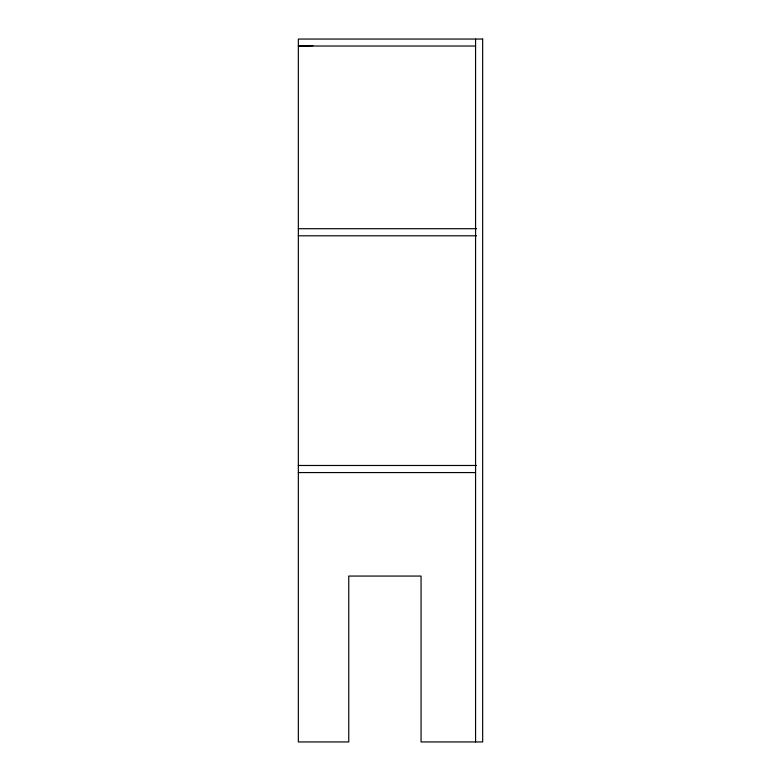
<?xml version="1.0" encoding="UTF-8"?>
<svg xmlns="http://www.w3.org/2000/svg" width="781" height="781" viewBox="0 0 781 781"><rect width="100%" height="100%" fill="white"/><g stroke="black" fill="none" stroke-linecap="round" stroke-linejoin="round"><path stroke-width="1.17" d="M312.888 45.698L298.342 46.03L475.57 46.03M298.342 228.706L476.595 228.706M298.342 235.803L476.595 235.803M298.342 465.476L476.595 465.476M298.342 472.573L475.57 472.573M475.57 39.05L475.57 741.95M482.658 39.05L298.342 39.05L298.342 741.95L348.756 741.95L348.756 576.066L421.066 576.066L421.066 741.95L482.658 741.95L482.658 39.05"/></g></svg>
